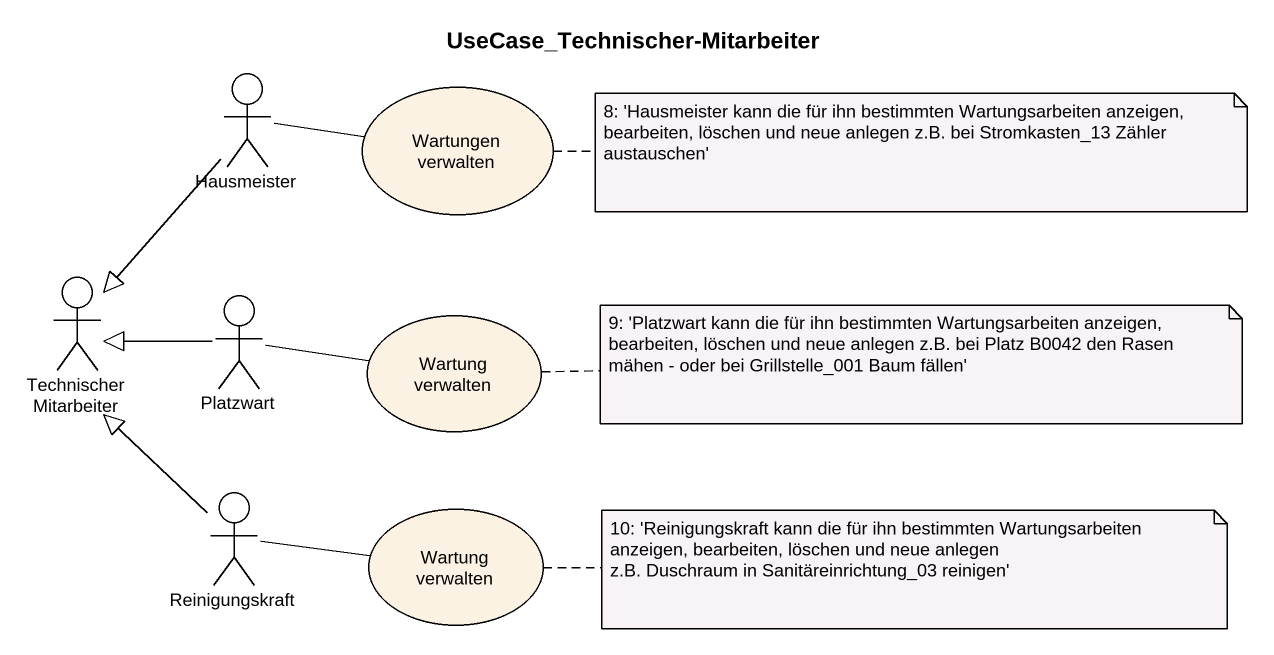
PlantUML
@startuml
title UseCase_Technischer-Mitarbeiter
actor Hausmeister
usecase "Wartungen verwalten" as Wartungen_verwalten
actor "Technischer Mitarbeiter" as Technischer_Mitarbeiter
actor Platzwart
usecase "Wartung verwalten" as Wartung_verwalten
actor Reinigungskraft
usecase "Wartung verwalten" as Wartung_verwalten_2
Hausmeister -right- Wartungen_verwalten
Hausmeister --|> Technischer_Mitarbeiter
Platzwart -left-|> Technischer_Mitarbeiter
Platzwart -right- Wartung_verwalten
Reinigungskraft -up-|> Technischer_Mitarbeiter
Reinigungskraft -right- Wartung_verwalten_2
note right of Wartungen_verwalten : 8: 'Hausmeister kann die für ihn bestimmten Wartungsarbeiten anzeigen, bearbeiten, löschen und neue anlegen z.B. bei Stromkasten_13 Zähler austauschen'
note right of Wartung_verwalten : 9: 'Platzwart kann die für ihn bestimmten Wartungsarbeiten anzeigen, bearbeiten, löschen und neue anlegen z.B. bei Platz B0042 den Rasen mähen - oder bei Grillstelle_001 Baum fällen'
note right of Wartung_verwalten_2
  10: 'Reinigungskraft kann die für ihn bestimmten Wartungsarbeiten anzeigen, bearbeiten, löschen und neue anlegen
  z.B. Duschraum in Sanitäreinrichtung_03 reinigen'
end note
@enduml
